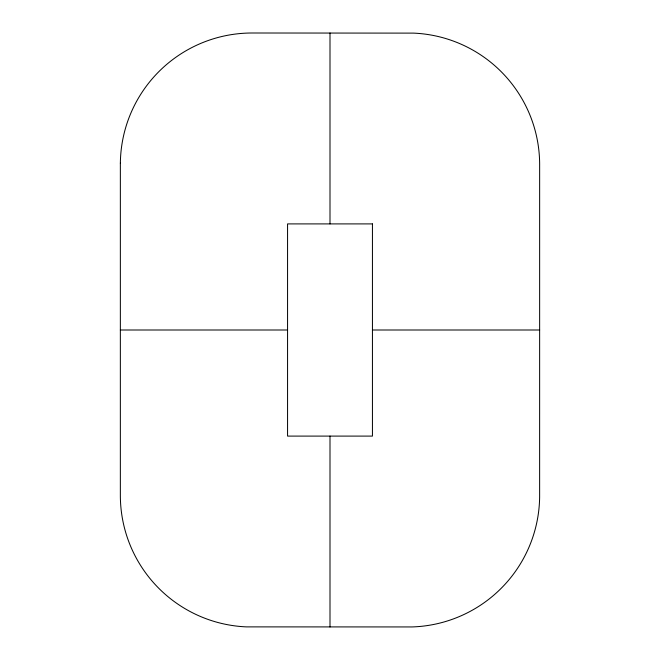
<?xml version="1.0" encoding="UTF-8"?>
<svg xmlns="http://www.w3.org/2000/svg" width="660" height="660" viewBox="0 0 660 660"><rect width="100%" height="100%" fill="white"/><g stroke="black" fill="none" stroke-linecap="round" stroke-linejoin="round"><path stroke-width="0.99" d="M330 436.095L330 627M330 223.905L330 33M120.351 330L287.562 330M372.438 330L539.649 330M120.359 163.185L120.351 495.602A131.703 131.703 0 0 0 246.452 626.885L411.964 626.942A131.703 131.703 0 0 0 539.632 497.161L539.649 164.398A131.703 131.703 0 0 0 413.548 33.115L252.054 33A131.703 131.703 0 0 0 120.359 163.185M372.438 223.905L287.562 223.905L287.562 436.095L372.438 436.095L372.438 223.905"/></g></svg>
